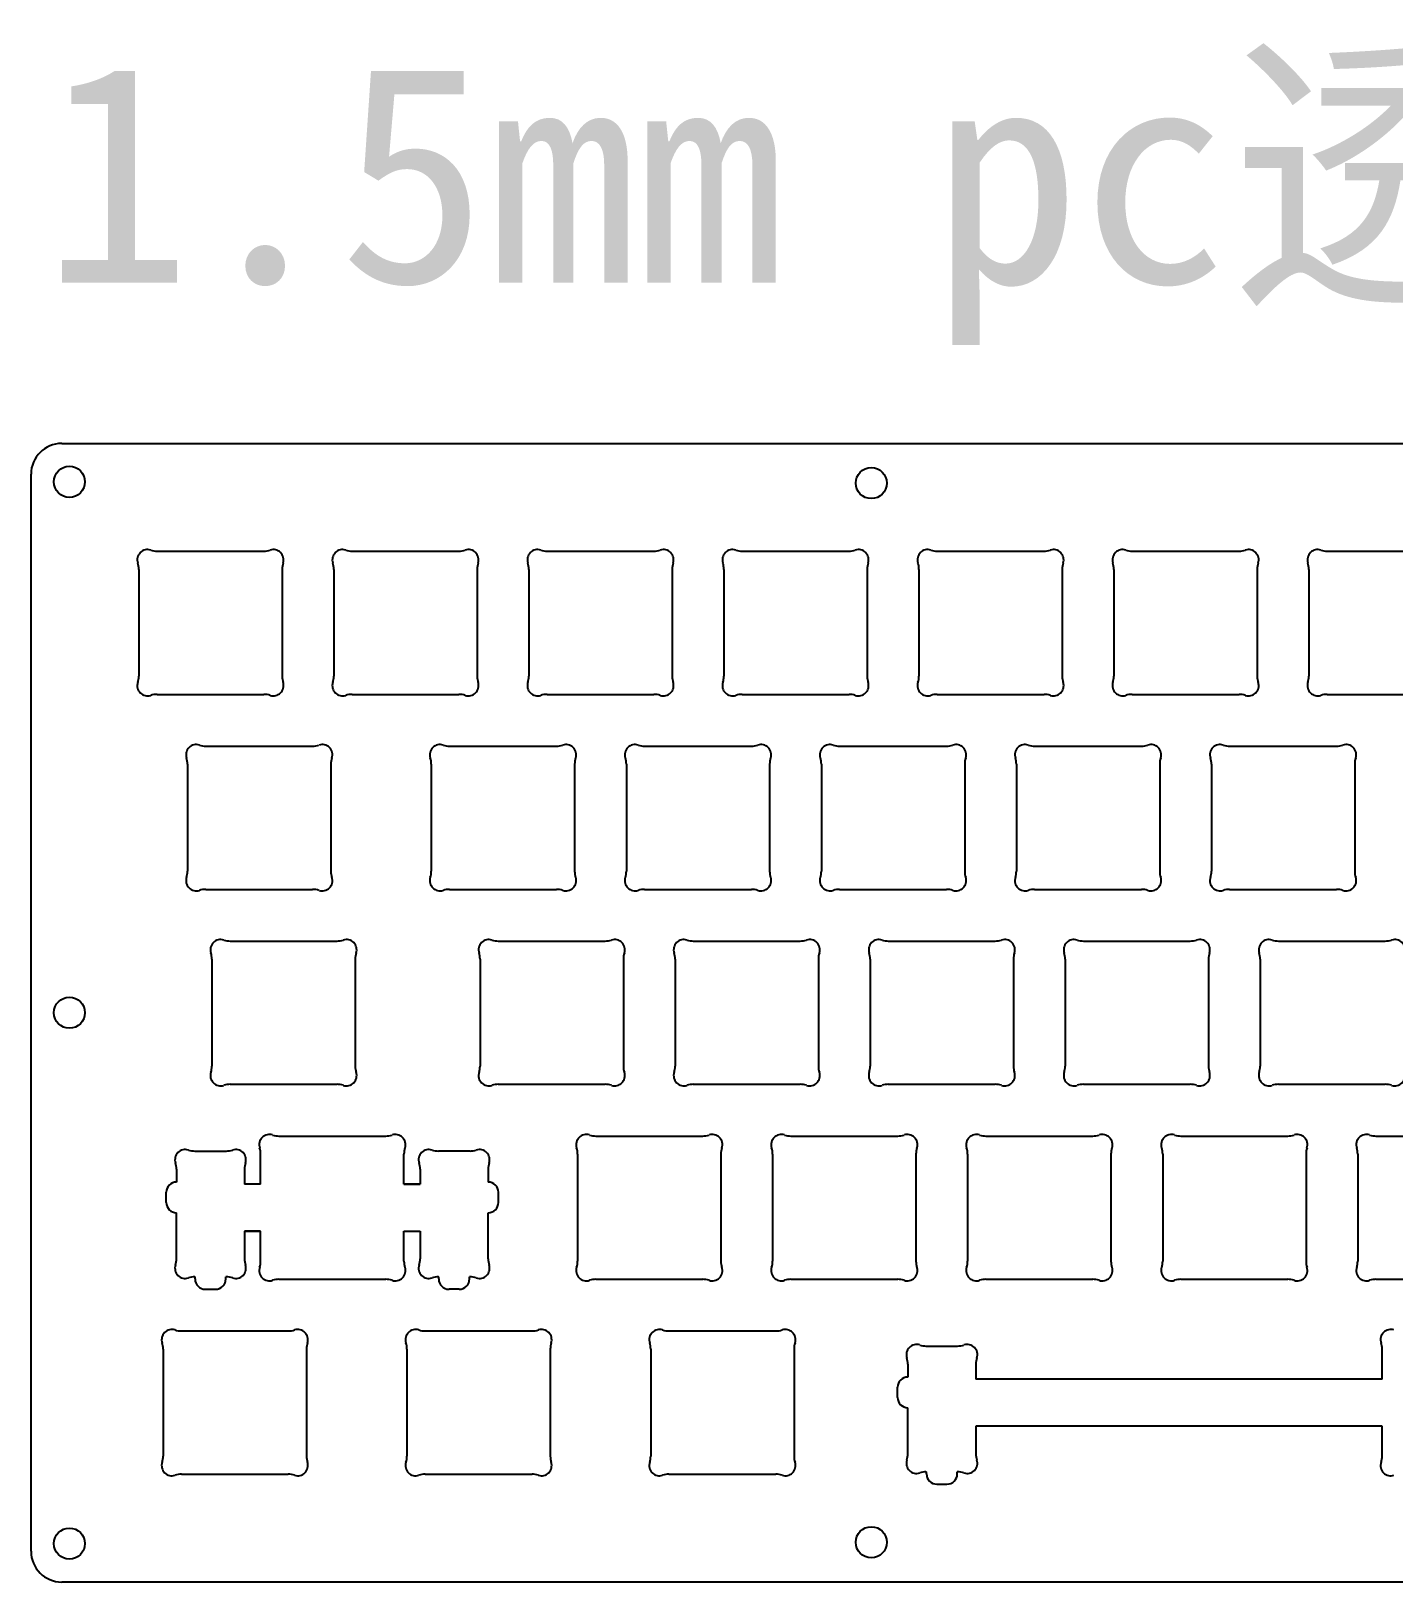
# Model space of a CAD drawing. Extents: x 561 to 1681, y -240 to 406.
# Drawn here: x 990.9 to 1124.1, y -4.9 to 146.7 of the extents above; entities that cross this region are included whole.
import ezdxf

# ---------------------------------------------------------------- set-up
doc = ezdxf.new("R2010")
doc.units = 0
doc.header["$MEASUREMENT"] = 0

msp = doc.modelspace()

# ---------------------------------------------------------------- linework, layer by layer
at = {"color": 0}
for p, q in [((993.93, 106.35), (1308.73, 106.35)), ((990.93, -1.9), (990.93, 103.35)), ((1013.36, 33.98), (1011.84, 33.98)), ((1028.89, 33.98), (1027.36, 33.98)), ((1011.84, 29.38), (1013.36, 29.38)), ((1027.36, 29.38), (1028.89, 29.38)), ((1308.73, -4.9), (993.93, -4.9))]:
    msp.add_line(p, q, dxfattribs=at)
for p, q in [((1003.24, 95.83), (1013.68, 95.83)), ((1022.29, 95.83), (1032.73, 95.83)), ((1041.34, 95.83), (1051.78, 95.83)), ((1060.39, 95.83), (1070.83, 95.83)), ((1079.44, 95.83), (1089.88, 95.83)), ((1098.48, 95.83), (1108.93, 95.83)), ((1117.53, 95.83), (1127.97, 95.83)), ((1001.46, 94.05), (1001.46, 83.61)), ((1015.46, 94.05), (1015.46, 83.61)), ((1020.51, 94.05), (1020.51, 83.61)), ((1034.51, 94.05), (1034.51, 83.61)), ((1039.56, 94.05), (1039.56, 83.61)), ((1053.56, 94.05), (1053.56, 83.61)), ((1058.61, 94.05), (1058.61, 83.61)), ((1072.61, 94.05), (1072.61, 83.61)), ((1077.66, 94.05), (1077.66, 83.61)), ((1091.66, 94.05), (1091.66, 83.61)), ((1096.7, 94.05), (1096.7, 83.61)), ((1110.7, 94.05), (1110.7, 83.61)), ((1115.75, 94.05), (1115.75, 83.61)), ((1003.24, 81.83), (1013.68, 81.83)), ((1022.29, 81.83), (1032.73, 81.83)), ((1041.34, 81.83), (1051.78, 81.83)), ((1060.39, 81.83), (1070.83, 81.83)), ((1079.44, 81.83), (1089.88, 81.83)), ((1098.48, 81.83), (1108.93, 81.83)), ((1117.53, 81.83), (1127.97, 81.83)), ((1008, 76.78), (1018.44, 76.78)), ((1031.81, 76.78), (1042.25, 76.78)), ((1050.86, 76.78), (1061.3, 76.78)), ((1069.91, 76.78), (1080.35, 76.78)), ((1088.96, 76.78), (1099.4, 76.78)), ((1108.01, 76.78), (1118.45, 76.78)), ((1006.22, 75), (1006.22, 64.56)), ((1020.22, 75), (1020.22, 64.56)), ((1030.03, 75), (1030.03, 64.56)), ((1044.03, 75), (1044.03, 64.56)), ((1049.08, 75), (1049.08, 64.56)), ((1063.08, 75), (1063.08, 64.56)), ((1068.13, 75), (1068.13, 64.56)), ((1082.13, 75), (1082.13, 64.56)), ((1087.18, 75), (1087.18, 64.56)), ((1101.18, 75), (1101.18, 64.56)), ((1106.23, 75), (1106.23, 64.56)), ((1120.23, 75), (1120.23, 64.56)), ((1008, 62.78), (1018.44, 62.78)), ((1031.81, 62.78), (1042.25, 62.78)), ((1050.86, 62.78), (1061.3, 62.78)), ((1069.91, 62.78), (1080.35, 62.78)), ((1088.96, 62.78), (1099.4, 62.78)), ((1108.01, 62.78), (1118.45, 62.78)), ((1010.38, 57.73), (1020.82, 57.73)), ((1036.57, 57.73), (1047.01, 57.73)), ((1055.62, 57.73), (1066.06, 57.73)), ((1074.67, 57.73), (1085.11, 57.73)), ((1093.72, 57.73), (1104.16, 57.73)), ((1112.77, 57.73), (1123.21, 57.73)), ((1008.6, 55.95), (1008.6, 45.51)), ((1022.6, 55.95), (1022.6, 45.51)), ((1034.79, 55.95), (1034.79, 45.51)), ((1048.79, 55.95), (1048.79, 45.51)), ((1053.84, 55.95), (1053.84, 45.51)), ((1067.84, 55.95), (1067.84, 45.51)), ((1072.89, 55.95), (1072.89, 45.51)), ((1086.89, 55.95), (1086.89, 45.51)), ((1091.94, 55.95), (1091.94, 45.51)), ((1105.94, 55.95), (1105.94, 45.51)), ((1110.99, 55.95), (1110.99, 45.51)), ((1010.38, 43.73), (1020.82, 43.73)), ((1036.57, 43.73), (1047.01, 43.73)), ((1055.62, 43.73), (1066.06, 43.73)), ((1074.67, 43.73), (1085.11, 43.73)), ((1093.72, 43.73), (1104.16, 43.73)), ((1112.77, 43.73), (1123.21, 43.73)), ((1015.14, 38.68), (1025.58, 38.68)), ((1046.1, 38.68), (1056.54, 38.68)), ((1065.15, 38.68), (1075.59, 38.68)), ((1084.2, 38.68), (1094.64, 38.68)), ((1103.25, 38.68), (1113.69, 38.68)), ((1122.3, 38.68), (1132.74, 38.68)), ((1006.92, 37.21), (1010.01, 37.21)), ((1013.36, 33.98), (1013.36, 36.9)), ((1027.36, 33.98), (1027.36, 36.9)), ((1033.81, 37.21), (1030.72, 37.21)), ((1044.32, 36.9), (1044.32, 26.46)), ((1058.32, 36.9), (1058.32, 26.46)), ((1063.37, 36.9), (1063.37, 26.46)), ((1077.37, 36.9), (1077.37, 26.46)), ((1082.42, 36.9), (1082.42, 26.46)), ((1096.42, 36.9), (1096.42, 26.46)), ((1101.47, 36.9), (1101.47, 26.46)), ((1115.47, 36.9), (1115.47, 26.46)), ((1120.52, 36.9), (1120.52, 26.46)), ((1005.14, 35.43), (1005.14, 34.18)), ((1011.79, 35.43), (1011.79, 33.98)), ((1028.94, 35.43), (1028.94, 33.98)), ((1035.59, 35.43), (1035.59, 34.18)), ((1013.36, 33.98), (1011.79, 33.98)), ((1027.36, 33.98), (1028.94, 33.98)), ((1004.14, 32.18), (1004.14, 33.18)), ((1036.59, 32.18), (1036.59, 33.18)), ((1005.14, 26.69), (1005.14, 31.18)), ((1035.59, 26.69), (1035.59, 31.18)), ((1013.36, 29.38), (1011.79, 29.38)), ((1011.79, 29.38), (1011.79, 26.69)), ((1013.36, 26.46), (1013.36, 29.38)), ((1027.36, 29.38), (1028.94, 29.38)), ((1027.36, 26.46), (1027.36, 29.38)), ((1028.94, 29.38), (1028.94, 26.69)), ((1006.92, 24.91), (1006.96, 24.91)), ((1006.96, 24.71), (1006.96, 24.91)), ((1009.96, 24.71), (1009.96, 24.91)), ((1010.01, 24.91), (1009.96, 24.91)), ((1015.14, 24.68), (1025.58, 24.68)), ((1030.72, 24.91), (1030.76, 24.91)), ((1030.76, 24.71), (1030.76, 24.91)), ((1033.76, 24.71), (1033.76, 24.91)), ((1033.81, 24.91), (1033.76, 24.91)), ((1046.1, 24.68), (1056.54, 24.68)), ((1065.15, 24.68), (1075.59, 24.68)), ((1084.2, 24.68), (1094.64, 24.68)), ((1103.25, 24.68), (1113.69, 24.68)), ((1122.3, 24.68), (1132.74, 24.68)), ((1007.96, 23.71), (1008.96, 23.71)), ((1032.76, 23.71), (1031.76, 23.71)), ((1005.62, 19.63), (1016.06, 19.63)), ((1029.43, 19.63), (1039.87, 19.63)), ((1053.24, 19.63), (1063.68, 19.63)), ((1003.84, 17.85), (1003.84, 7.41)), ((1017.84, 17.85), (1017.84, 7.41)), ((1027.65, 17.85), (1027.65, 7.41)), ((1041.65, 17.85), (1041.65, 7.41)), ((1051.46, 17.85), (1051.46, 7.41)), ((1065.46, 17.85), (1065.46, 7.41)), ((1078.35, 18.16), (1081.44, 18.16)), ((1122.9, 14.93), (1122.9, 17.85)), ((1076.57, 16.38), (1076.57, 15.13)), ((1083.22, 16.38), (1083.22, 14.93)), ((1075.57, 13.13), (1075.57, 14.13)), ((1122.9, 14.93), (1083.22, 14.93)), ((1076.57, 7.64), (1076.57, 12.13)), ((1122.9, 10.33), (1083.22, 10.33)), ((1083.22, 10.33), (1083.22, 7.64)), ((1122.9, 7.41), (1122.9, 10.33)), ((1005.62, 5.63), (1016.06, 5.63)), ((1029.43, 5.63), (1039.87, 5.63)), ((1053.24, 5.63), (1063.68, 5.63)), ((1078.35, 5.86), (1078.4, 5.86)), ((1078.4, 5.66), (1078.4, 5.86)), ((1079.4, 4.66), (1080.4, 4.66)), ((1081.4, 5.66), (1081.4, 5.86)), ((1081.44, 5.86), (1081.4, 5.86))]:
    msp.add_line(p, q)
at = {"linetype": 'Continuous'}
for centre in [(994.68, 102.6), (1073.01, 102.48), (994.68, 50.73), (994.68, -1.15), (1073.01, -1.02)]:
    msp.add_circle(centre, 1.52, dxfattribs=at)
at = {"color": 0}
for centre, start, end in [((993.93, 103.35), 90, 180), ((993.93, -1.9), 180, 270)]:
    msp.add_arc(centre, 3, start, end, dxfattribs=at)
for centre, radius, start, end in [((1002.31, 94.98), 1, 72.0237, 197.9763), ((1003.24, 97.83), 2, 252.0237, 270), ((1013.68, 97.83), 2, 270, 287.9763), ((1014.6, 94.98), 1, 342.0237, 107.9763), ((1021.36, 94.98), 1, 72.0237, 197.9763), ((1022.29, 97.83), 2, 252.0237, 270), ((1032.73, 97.83), 2, 270, 287.9763), ((1033.65, 94.98), 1, 342.0237, 107.9763), ((1040.41, 94.98), 1, 72.0237, 197.9763), ((1041.34, 97.83), 2, 252.0237, 270), ((1051.78, 97.83), 2, 270, 287.9763), ((1052.7, 94.98), 1, 342.0237, 107.9763), ((1059.46, 94.98), 1, 72.0237, 197.9763), ((1060.39, 97.83), 2, 252.0237, 270), ((1070.83, 97.83), 2, 270, 287.9763), ((1071.75, 94.98), 1, 342.0237, 107.9763), ((1078.51, 94.98), 1, 72.0237, 197.9763), ((1079.44, 97.83), 2, 252.0237, 270), ((1089.88, 97.83), 2, 270, 287.9763), ((1090.8, 94.98), 1, 342.0237, 107.9763), ((1097.56, 94.98), 1, 72.0237, 197.9763), ((1098.48, 97.83), 2, 252.0237, 270), ((1108.93, 97.83), 2, 270, 287.9763), ((1109.85, 94.98), 1, 342.0237, 107.9763), ((1116.61, 94.98), 1, 72.0237, 197.9763), ((1117.53, 97.83), 2, 252.0237, 270), ((999.46, 94.05), 2, 0, 17.9763), ((1017.46, 94.05), 2, 162.0237, 180), ((1018.51, 94.05), 2, 0, 17.9763), ((1036.51, 94.05), 2, 162.0237, 180), ((1037.56, 94.05), 2, 0, 17.9763), ((1055.56, 94.05), 2, 162.0237, 180), ((1056.61, 94.05), 2, 0, 17.9763), ((1074.61, 94.05), 2, 162.0237, 180), ((1075.66, 94.05), 2, 0, 17.9763), ((1093.66, 94.05), 2, 162.0237, 180), ((1094.7, 94.05), 2, 0, 17.9763), ((1112.7, 94.05), 2, 162.0237, 180), ((1113.75, 94.05), 2, 0, 17.9763), ((999.46, 83.61), 2, 342.0237, 0), ((1017.46, 83.61), 2, 180, 197.9763), ((1018.51, 83.61), 2, 342.0237, 0), ((1036.51, 83.61), 2, 180, 197.9763), ((1037.56, 83.61), 2, 342.0237, 0), ((1055.56, 83.61), 2, 180, 197.9763), ((1056.61, 83.61), 2, 342.0237, 0), ((1074.61, 83.61), 2, 180, 197.9763), ((1075.66, 83.61), 2, 342.0237, 0), ((1093.66, 83.61), 2, 180, 197.9763), ((1094.7, 83.61), 2, 342.0237, 0), ((1112.7, 83.61), 2, 180, 197.9763), ((1113.75, 83.61), 2, 342.0237, 0), ((1002.31, 82.68), 1, 162.0237, 287.9763), ((1014.6, 82.68), 1, 252.0237, 17.9763), ((1021.36, 82.68), 1, 162.0237, 287.9763), ((1033.65, 82.68), 1, 252.0237, 17.9763), ((1040.41, 82.68), 1, 162.0237, 287.9763), ((1052.7, 82.68), 1, 252.0237, 17.9763), ((1059.46, 82.68), 1, 162.0237, 287.9763), ((1071.75, 82.68), 1, 252.0237, 17.9763), ((1078.51, 82.68), 1, 162.0237, 287.9763), ((1090.8, 82.68), 1, 252.0237, 17.9763), ((1097.56, 82.68), 1, 162.0237, 287.9763), ((1109.85, 82.68), 1, 252.0237, 17.9763), ((1116.61, 82.68), 1, 162.0237, 287.9763), ((1003.24, 79.83), 2, 90, 107.9763), ((1013.68, 79.83), 2, 72.0237, 90), ((1022.29, 79.83), 2, 90, 107.9763), ((1032.73, 79.83), 2, 72.0237, 90), ((1041.34, 79.83), 2, 90, 107.9763), ((1051.78, 79.83), 2, 72.0237, 90), ((1060.39, 79.83), 2, 90, 107.9763), ((1070.83, 79.83), 2, 72.0237, 90), ((1079.44, 79.83), 2, 90, 107.9763), ((1089.88, 79.83), 2, 72.0237, 90), ((1098.48, 79.83), 2, 90, 107.9763), ((1108.93, 79.83), 2, 72.0237, 90), ((1117.53, 79.83), 2, 90, 107.9763), ((1007.07, 75.93), 1, 72.0237, 197.9763), ((1008, 78.78), 2, 252.0237, 270), ((1018.44, 78.78), 2, 270, 287.9763), ((1019.37, 75.93), 1, 342.0237, 107.9763), ((1030.88, 75.93), 1, 72.0237, 197.9763), ((1031.81, 78.78), 2, 252.0237, 270), ((1042.25, 78.78), 2, 270, 287.9763), ((1043.18, 75.93), 1, 342.0237, 107.9763), ((1049.93, 75.93), 1, 72.0237, 197.9763), ((1050.86, 78.78), 2, 252.0237, 270), ((1061.3, 78.78), 2, 270, 287.9763), ((1062.23, 75.93), 1, 342.0237, 107.9763), ((1068.98, 75.93), 1, 72.0237, 197.9763), ((1069.91, 78.78), 2, 252.0237, 270), ((1080.35, 78.78), 2, 270, 287.9763), ((1081.28, 75.93), 1, 342.0237, 107.9763), ((1088.03, 75.93), 1, 72.0237, 197.9763), ((1088.96, 78.78), 2, 252.0237, 270), ((1099.4, 78.78), 2, 270, 287.9763), ((1100.33, 75.93), 1, 342.0237, 107.9763), ((1107.08, 75.93), 1, 72.0237, 197.9763), ((1108.01, 78.78), 2, 252.0237, 270), ((1118.45, 78.78), 2, 270, 287.9763), ((1119.38, 75.93), 1, 342.0237, 107.9763), ((1004.22, 75), 2, 0, 17.9763), ((1022.22, 75), 2, 162.0237, 180), ((1028.03, 75), 2, 0, 17.9763), ((1046.03, 75), 2, 162.0237, 180), ((1047.08, 75), 2, 0, 17.9763), ((1065.08, 75), 2, 162.0237, 180), ((1066.13, 75), 2, 0, 17.9763), ((1084.13, 75), 2, 162.0237, 180), ((1085.18, 75), 2, 0, 17.9763), ((1103.18, 75), 2, 162.0237, 180), ((1104.23, 75), 2, 0, 17.9763), ((1122.23, 75), 2, 162.0237, 180), ((1007.07, 63.63), 1, 162.0237, 287.9763), ((1004.22, 64.56), 2, 342.0237, 0), ((1019.37, 63.63), 1, 252.0237, 17.9763), ((1022.22, 64.56), 2, 180, 197.9763), ((1030.88, 63.63), 1, 162.0237, 287.9763), ((1028.03, 64.56), 2, 342.0237, 0), ((1043.18, 63.63), 1, 252.0237, 17.9763), ((1046.03, 64.56), 2, 180, 197.9763), ((1049.93, 63.63), 1, 162.0237, 287.9763), ((1047.08, 64.56), 2, 342.0237, 0), ((1062.23, 63.63), 1, 252.0237, 17.9763), ((1065.08, 64.56), 2, 180, 197.9763), ((1068.98, 63.63), 1, 162.0237, 287.9763), ((1066.13, 64.56), 2, 342.0237, 0), ((1081.28, 63.63), 1, 252.0237, 17.9763), ((1084.13, 64.56), 2, 180, 197.9763), ((1088.03, 63.63), 1, 162.0237, 287.9763), ((1085.18, 64.56), 2, 342.0237, 0), ((1100.33, 63.63), 1, 252.0237, 17.9763), ((1103.18, 64.56), 2, 180, 197.9763), ((1107.08, 63.63), 1, 162.0237, 287.9763), ((1104.23, 64.56), 2, 342.0237, 0), ((1119.38, 63.63), 1, 252.0237, 17.9763), ((1122.23, 64.56), 2, 180, 197.9763), ((1008, 60.78), 2, 90, 107.9763), ((1018.44, 60.78), 2, 72.0237, 90), ((1031.81, 60.78), 2, 90, 107.9763), ((1042.25, 60.78), 2, 72.0237, 90), ((1050.86, 60.78), 2, 90, 107.9763), ((1061.3, 60.78), 2, 72.0237, 90), ((1069.91, 60.78), 2, 90, 107.9763), ((1080.35, 60.78), 2, 72.0237, 90), ((1088.96, 60.78), 2, 90, 107.9763), ((1099.4, 60.78), 2, 72.0237, 90), ((1108.01, 60.78), 2, 90, 107.9763), ((1118.45, 60.78), 2, 72.0237, 90), ((1009.45, 56.88), 1, 72.0237, 197.9763), ((1010.38, 59.73), 2, 252.0237, 270), ((1020.82, 59.73), 2, 270, 287.9763), ((1021.74, 56.88), 1, 342.0237, 107.9763), ((1035.65, 56.88), 1, 72.0237, 197.9763), ((1036.57, 59.73), 2, 252.0237, 270), ((1047.01, 59.73), 2, 270, 287.9763), ((1047.94, 56.88), 1, 342.0237, 107.9763), ((1054.7, 56.88), 1, 72.0237, 197.9763), ((1055.62, 59.73), 2, 252.0237, 270), ((1066.06, 59.73), 2, 270, 287.9763), ((1066.99, 56.88), 1, 342.0237, 107.9763), ((1073.75, 56.88), 1, 72.0237, 197.9763), ((1074.67, 59.73), 2, 252.0237, 270), ((1085.11, 59.73), 2, 270, 287.9763), ((1086.04, 56.88), 1, 342.0237, 107.9763), ((1092.8, 56.88), 1, 72.0237, 197.9763), ((1093.72, 59.73), 2, 252.0237, 270), ((1104.16, 59.73), 2, 270, 287.9763), ((1105.09, 56.88), 1, 342.0237, 107.9763), ((1111.85, 56.88), 1, 72.0237, 197.9763), ((1112.77, 59.73), 2, 252.0237, 270), ((1123.21, 59.73), 2, 270, 287.9763), ((1124.14, 56.88), 1, 342.0237, 107.9763), ((1006.6, 55.95), 2, 0, 17.9763), ((1024.6, 55.95), 2, 162.0237, 180), ((1032.79, 55.95), 2, 0, 17.9763), ((1050.79, 55.95), 2, 162.0237, 180), ((1051.84, 55.95), 2, 0, 17.9763), ((1069.84, 55.95), 2, 162.0237, 180), ((1070.89, 55.95), 2, 0, 17.9763), ((1088.89, 55.95), 2, 162.0237, 180), ((1089.94, 55.95), 2, 0, 17.9763), ((1107.94, 55.95), 2, 162.0237, 180), ((1108.99, 55.95), 2, 0, 17.9763), ((1006.6, 45.51), 2, 342.0237, 0), ((1024.6, 45.51), 2, 180, 197.9763), ((1032.79, 45.51), 2, 342.0237, 0), ((1050.79, 45.51), 2, 180, 197.9763), ((1051.84, 45.51), 2, 342.0237, 0), ((1069.84, 45.51), 2, 180, 197.9763), ((1070.89, 45.51), 2, 342.0237, 0), ((1088.89, 45.51), 2, 180, 197.9763), ((1089.94, 45.51), 2, 342.0237, 0), ((1107.94, 45.51), 2, 180, 197.9763), ((1108.99, 45.51), 2, 342.0237, 0), ((1009.45, 44.58), 1, 162.0237, 287.9763), ((1021.74, 44.58), 1, 252.0237, 17.9763), ((1035.65, 44.58), 1, 162.0237, 287.9763), ((1047.94, 44.58), 1, 252.0237, 17.9763), ((1054.7, 44.58), 1, 162.0237, 287.9763), ((1066.99, 44.58), 1, 252.0237, 17.9763), ((1073.75, 44.58), 1, 162.0237, 287.9763), ((1086.04, 44.58), 1, 252.0237, 17.9763), ((1092.8, 44.58), 1, 162.0237, 287.9763), ((1105.09, 44.58), 1, 252.0237, 17.9763), ((1111.85, 44.58), 1, 162.0237, 287.9763), ((1124.14, 44.58), 1, 252.0237, 17.9763), ((1010.38, 41.73), 2, 90, 107.9763), ((1020.82, 41.73), 2, 72.0237, 90), ((1036.57, 41.73), 2, 90, 107.9763), ((1047.01, 41.73), 2, 72.0237, 90), ((1055.62, 41.73), 2, 90, 107.9763), ((1066.06, 41.73), 2, 72.0237, 90), ((1074.67, 41.73), 2, 90, 107.9763), ((1085.11, 41.73), 2, 72.0237, 90), ((1093.72, 41.73), 2, 90, 107.9763), ((1104.16, 41.73), 2, 72.0237, 90), ((1112.77, 41.73), 2, 90, 107.9763), ((1123.21, 41.73), 2, 72.0237, 90), ((1014.22, 37.83), 1, 72.0237, 197.9763), ((1015.14, 40.68), 2, 252.0237, 270), ((1025.58, 40.68), 2, 270, 287.9763), ((1026.51, 37.83), 1, 342.0237, 107.9763), ((1045.17, 37.83), 1, 72.0237, 197.9763), ((1046.1, 40.68), 2, 252.0237, 270), ((1056.54, 40.68), 2, 270, 287.9763), ((1057.47, 37.83), 1, 342.0237, 107.9763), ((1064.22, 37.83), 1, 72.0237, 197.9763), ((1065.15, 40.68), 2, 252.0237, 270), ((1075.59, 40.68), 2, 270, 287.9763), ((1076.52, 37.83), 1, 342.0237, 107.9763), ((1083.27, 37.83), 1, 72.0237, 197.9763), ((1084.2, 40.68), 2, 252.0237, 270), ((1094.64, 40.68), 2, 270, 287.9763), ((1095.57, 37.83), 1, 342.0237, 107.9763), ((1102.32, 37.83), 1, 72.0237, 197.9763), ((1103.25, 40.68), 2, 252.0237, 270), ((1113.69, 40.68), 2, 270, 287.9763), ((1114.61, 37.83), 1, 342.0237, 107.9763), ((1121.37, 37.83), 1, 72.0237, 197.9763), ((1122.3, 40.68), 2, 252.0237, 270), ((1005.99, 36.36), 1, 72.0237, 197.9763), ((1006.92, 39.21), 2, 252.0237, 270), ((1010.01, 39.21), 2, 270, 287.9763), ((1010.93, 36.36), 1, 342.0237, 107.9763), ((1011.36, 36.9), 2, 0, 17.9763), ((1029.36, 36.9), 2, 162.0237, 180), ((1029.79, 36.36), 1, 72.0237, 197.9763), ((1030.72, 39.21), 2, 252.0237, 270), ((1033.81, 39.21), 2, 270, 287.9763), ((1034.73, 36.36), 1, 342.0237, 107.9763), ((1042.32, 36.9), 2, 0, 17.9763), ((1060.32, 36.9), 2, 162.0237, 180), ((1061.37, 36.9), 2, 0, 17.9763), ((1079.37, 36.9), 2, 162.0237, 180), ((1080.42, 36.9), 2, 0, 17.9763), ((1098.42, 36.9), 2, 162.0237, 180), ((1099.47, 36.9), 2, 0, 17.9763), ((1117.47, 36.9), 2, 162.0237, 180), ((1118.52, 36.9), 2, 0, 17.9763), ((1003.14, 35.43), 2, 0, 17.9763), ((1013.79, 35.43), 2, 162.0237, 180), ((1026.94, 35.43), 2, 0, 17.9763), ((1037.59, 35.43), 2, 162.0237, 180), ((1005.14, 33.18), 1, 90, 180), ((1035.59, 33.18), 1, 0, 90), ((1005.14, 32.18), 1, 180, 270), ((1035.59, 32.18), 1, 270, 0), ((1005.99, 25.76), 1, 162.0237, 287.9763), ((1003.14, 26.69), 2, 342.0237, 0), ((1010.93, 25.76), 1, 252.0237, 17.9763), ((1013.79, 26.69), 2, 180, 197.9763), ((1014.22, 25.53), 1, 162.0237, 287.9763), ((1011.36, 26.46), 2, 342.0237, 0), ((1026.51, 25.53), 1, 252.0237, 17.9763), ((1029.36, 26.46), 2, 180, 197.9763), ((1029.79, 25.76), 1, 162.0237, 287.9763), ((1026.94, 26.69), 2, 342.0237, 0), ((1034.73, 25.76), 1, 252.0237, 17.9763), ((1037.59, 26.69), 2, 180, 197.9763), ((1045.17, 25.53), 1, 162.0237, 287.9763), ((1042.32, 26.46), 2, 342.0237, 0), ((1057.47, 25.53), 1, 252.0237, 17.9763), ((1060.32, 26.46), 2, 180, 197.9763), ((1064.22, 25.53), 1, 162.0237, 287.9763), ((1061.37, 26.46), 2, 342.0237, 0), ((1076.52, 25.53), 1, 252.0237, 17.9763), ((1079.37, 26.46), 2, 180, 197.9763), ((1083.27, 25.53), 1, 162.0237, 287.9763), ((1080.42, 26.46), 2, 342.0237, 0), ((1095.57, 25.53), 1, 252.0237, 17.9763), ((1098.42, 26.46), 2, 180, 197.9763), ((1102.32, 25.53), 1, 162.0237, 287.9763), ((1099.47, 26.46), 2, 342.0237, 0), ((1114.61, 25.53), 1, 252.0237, 17.9763), ((1117.47, 26.46), 2, 180, 197.9763), ((1121.37, 25.53), 1, 162.0237, 287.9763), ((1118.52, 26.46), 2, 342.0237, 0), ((1006.92, 22.91), 2, 90, 107.9763), ((1007.96, 24.71), 1, 180, 270), ((1008.96, 24.71), 1, 270, 0), ((1010.01, 22.91), 2, 72.0237, 90), ((1015.14, 22.68), 2, 90, 107.9763), ((1025.58, 22.68), 2, 72.0237, 90), ((1030.72, 22.91), 2, 90, 107.9763), ((1031.76, 24.71), 1, 180, 270), ((1032.76, 24.71), 1, 270, 0), ((1033.81, 22.91), 2, 72.0237, 90), ((1046.1, 22.68), 2, 90, 107.9763), ((1056.54, 22.68), 2, 72.0237, 90), ((1065.15, 22.68), 2, 90, 107.9763), ((1075.59, 22.68), 2, 72.0237, 90), ((1084.2, 22.68), 2, 90, 107.9763), ((1094.64, 22.68), 2, 72.0237, 90), ((1103.25, 22.68), 2, 90, 107.9763), ((1113.69, 22.68), 2, 72.0237, 90), ((1122.3, 22.68), 2, 90, 107.9763), ((1004.69, 18.78), 1, 72.0237, 197.9763), ((1005.62, 21.63), 2, 252.0237, 270), ((1016.06, 21.63), 2, 270, 287.9763), ((1016.98, 18.78), 1, 342.0237, 107.9763), ((1028.5, 18.78), 1, 72.0237, 197.9763), ((1029.43, 21.63), 2, 252.0237, 270), ((1039.87, 21.63), 2, 270, 287.9763), ((1040.79, 18.78), 1, 342.0237, 107.9763), ((1052.32, 18.78), 1, 72.0237, 197.9763), ((1053.24, 21.63), 2, 252.0237, 270), ((1063.68, 21.63), 2, 270, 287.9763), ((1064.61, 18.78), 1, 342.0237, 107.9763), ((1123.75, 18.78), 1, 72.0237, 197.9763), ((1001.84, 17.85), 2, 0, 17.9763), ((1019.84, 17.85), 2, 162.0237, 180), ((1025.65, 17.85), 2, 0, 17.9763), ((1043.65, 17.85), 2, 162.0237, 180), ((1049.46, 17.85), 2, 0, 17.9763), ((1067.46, 17.85), 2, 162.0237, 180), ((1077.43, 17.31), 1, 72.0237, 197.9763), ((1078.35, 20.16), 2, 252.0237, 270), ((1081.44, 20.16), 2, 270, 287.9763), ((1082.37, 17.31), 1, 342.0237, 107.9763), ((1120.9, 17.85), 2, 0, 17.9763), ((1074.57, 16.38), 2, 0, 17.9763), ((1085.22, 16.38), 2, 162.0237, 180), ((1076.57, 14.13), 1, 90, 180), ((1076.57, 13.13), 1, 180, 270), ((1074.57, 7.64), 2, 342.0237, 0), ((1085.22, 7.64), 2, 180, 197.9763), ((1004.69, 6.48), 1, 162.0237, 287.9763), ((1001.84, 7.41), 2, 342.0237, 0), ((1016.98, 6.48), 1, 252.0237, 17.9763), ((1019.84, 7.41), 2, 180, 197.9763), ((1028.5, 6.48), 1, 162.0237, 287.9763), ((1025.65, 7.41), 2, 342.0237, 0), ((1040.79, 6.48), 1, 252.0237, 17.9763), ((1043.65, 7.41), 2, 180, 197.9763), ((1052.32, 6.48), 1, 162.0237, 287.9763), ((1049.46, 7.41), 2, 342.0237, 0), ((1064.61, 6.48), 1, 252.0237, 17.9763), ((1067.46, 7.41), 2, 180, 197.9763), ((1077.43, 6.71), 1, 162.0237, 287.9763), ((1082.37, 6.71), 1, 252.0237, 17.9763), ((1123.75, 6.48), 1, 162.0237, 287.9763), ((1120.9, 7.41), 2, 342.0237, 0), ((1005.62, 3.63), 2, 90, 107.9763), ((1016.06, 3.63), 2, 72.0237, 90), ((1029.43, 3.63), 2, 90, 107.9763), ((1039.87, 3.63), 2, 72.0237, 90), ((1053.24, 3.63), 2, 90, 107.9763), ((1063.68, 3.63), 2, 72.0237, 90), ((1078.35, 3.86), 2, 90, 107.9763), ((1079.4, 5.66), 1, 180, 270), ((1080.4, 5.66), 1, 270, 0), ((1081.44, 3.86), 2, 72.0237, 90)]:
    msp.add_arc(centre, radius, start, end)

# ---------------------------------------------------------------- texts
at = {"linetype": 'Continuous', "insert": (992.09, 143.35), "char_height": 21.278, "width": 322.2784, "attachment_point": 1}
msp.add_mtext('1.5mm pc{\\fSimSun|b0|i0|c134|p2;透明定位板}', dxfattribs=at)

doc.saveas('drawing.dxf')
